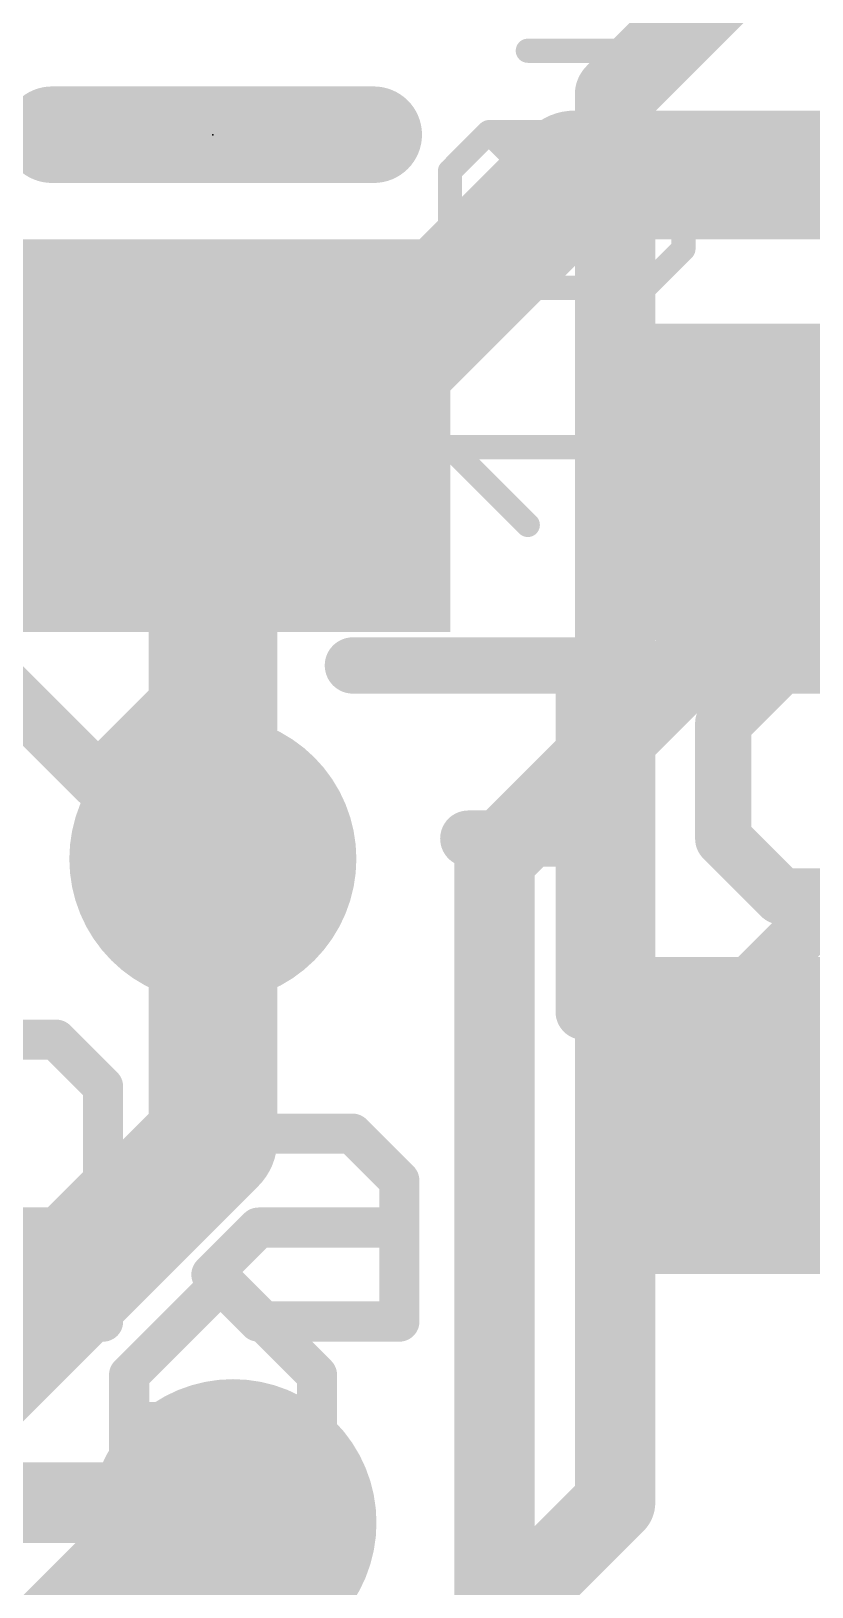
# Model space of a CAD drawing. Extents: x -4.5 to 52.1, y -1.8 to 26.3.
# Drawn here: x 28.382 to 30.847, y 12.942 to 17.853 of the extents above; entities that cross this region are included whole.
import ezdxf

# ---------------------------------------------------------------- set-up
doc = ezdxf.new("R2010")
doc.units = 0
for name, color, linetype in [('1', 12, 'CONTINUOUS'), ('16', 132, 'CONTINUOUS'), ('18', 110, 'CONTINUOUS'), ('21', 40, 'CONTINUOUS'), ('22', 6, 'CONTINUOUS'), ('23', 40, 'CONTINUOUS'), ('27', 253, 'CONTINUOUS')]:
    doc.layers.add(name, color=color, linetype=linetype)

# ---------------------------------------------------------------- blocks, each defined once
blk = doc.blocks.new('RECT')
blk.add_solid([(-0.5, -0.5), (0.5, -0.5), (-0.5, 0.5), (0.5, 0.5)])
blk = doc.blocks.new('ROUNDV')
at = {"const_width": 0.5}
blk.add_lwpolyline([(0, -0.25, 1), (0, 0.25, 1), (0, -0.25)], format="xyb", dxfattribs=at)

msp = doc.modelspace()

# ---------------------------------------------------------------- linework, layer by layer
at = {"layer": '1'}
for points, const_width in [([(29.276, 16.576), (30.099, 17.399)], 0.4064), ([(30.099, 17.399), (31.877, 17.399)], 0.4064), ([(28.956, 15.24), (28.956, 16.576)], 0.4064), ([(28.956, 16.576), (29.276, 16.576)], 0.4064), ([(29.845, 15.24), (31.035, 16.43)], 0.254), ([(29.845, 11.811), (29.845, 15.24)], 0.254), ([(28.194, 13.208), (28.956, 13.208)], 0.254), ([(28.956, 13.208), (29.0195, 13.1445)], 0.254)]:
    msp.add_lwpolyline(points, dxfattribs=dict(at, const_width=const_width))
for points, const_width in [([(30.099, 17.5006, 1), (30.099, 17.2974)], 0.2032), ([(30.1708, 17.3272, 1), (30.0272, 17.4708)], 0.2032), ([(29.0576, 16.576, 1), (28.8544, 16.576)], 0.2032), ([(28.956, 16.6776, 1), (28.956, 16.4744)], 0.2032), ([(29.2042, 16.6478, 1), (29.3478, 16.5042)], 0.2032), ([(29.276, 16.4744, 1), (29.276, 16.6776)], 0.2032), ([(28.8544, 15.24, 1), (29.0576, 15.24)], 0.2032), ([(29.9085, 15.24, 1), (29.7815, 15.24)], 0.127), ([(29.8001, 15.2849, 1), (29.8899, 15.1951)], 0.127), ([(29.0009, 13.2529, 1), (28.9111, 13.1631)], 0.127), ([(28.956, 13.1445, 1), (28.956, 13.2715)], 0.127), ([(28.9746, 13.0996, 1), (29.0644, 13.1894)], 0.127)]:
    msp.add_lwpolyline(points, format="xyb", dxfattribs=dict(at, const_width=const_width))
at = {"layer": '16'}
for points, const_width in [([(30.226, 17.653), (31.369, 18.796)], 0.254), ([(30.226, 13.208), (30.226, 17.653)], 0.254), ([(28.956, 14.351), (28.956, 15.24)], 0.4064), ([(27.051, 12.446), (28.956, 14.351)], 0.4064), ([(28.956, 11.938), (30.226, 13.208)], 0.254), ([(27.813, 12.192), (28.7655, 13.1445)], 0.254), ([(28.7655, 13.1445), (29.0195, 13.1445)], 0.254)]:
    msp.add_lwpolyline(points, dxfattribs=dict(at, const_width=const_width))
for points, const_width in [([(30.2895, 17.653, 1), (30.1625, 17.653)], 0.127), ([(30.1811, 17.6979, 1), (30.2709, 17.6081)], 0.127), ([(29.0576, 15.24, 1), (28.8544, 15.24)], 0.2032), ([(29.0278, 14.2792, 1), (28.8842, 14.4228)], 0.2032), ([(28.8544, 14.351, 1), (29.0576, 14.351)], 0.2032), ([(30.2709, 13.1631, 1), (30.1811, 13.2529)], 0.127), ([(28.7655, 13.208, 1), (28.7655, 13.081)], 0.127), ([(28.8104, 13.0996, 1), (28.7206, 13.1894)], 0.127), ([(29.0195, 13.081, 1), (29.0195, 13.208)], 0.127), ([(30.1625, 13.208, 1), (30.2895, 13.208)], 0.127)]:
    msp.add_lwpolyline(points, format="xyb", dxfattribs=dict(at, const_width=const_width))
at = {"layer": '21'}
for points, const_width in [([(28.448, 17.526), (29.464, 17.526)], 0.3048), ([(28.0161, 14.6693), (28.4609, 14.6693)], 0.127), ([(28.4609, 14.6693), (28.6092, 14.521)], 0.127), ([(28.6092, 14.521), (28.6092, 14.2244)], 0.127), ([(29.0999, 14.3727), (29.3965, 14.3727)], 0.127), ([(29.3965, 14.3727), (29.5447, 14.2244)], 0.127), ([(28.6092, 14.2244), (28.4609, 14.0761)], 0.127), ([(29.5447, 14.2244), (29.5447, 13.7795)], 0.127), ([(28.4609, 14.0761), (28.0161, 14.0761)], 0.127), ([(28.3126, 14.0761), (28.6092, 13.7795)], 0.127), ([(28.9516, 13.9278), (29.0999, 14.0761)], 0.127), ([(29.0999, 14.0761), (29.5447, 14.0761)], 0.127), ([(29.0999, 13.7795), (28.9516, 13.9278)], 0.127), ([(29.5447, 13.7795), (29.0999, 13.7795)], 0.127)]:
    msp.add_lwpolyline(points, dxfattribs=dict(at, const_width=const_width))
for points, const_width in [([(28.448, 17.6022, 1), (28.448, 17.4498)], 0.1524), ([(29.464, 17.4498, 1), (29.464, 17.6022)], 0.1524), ([(28.4834, 14.6917, 1), (28.4385, 14.6468)], 0.0635), ([(28.4609, 14.6375, 1), (28.4609, 14.701)], 0.0635), ([(28.641, 14.521, 1), (28.5775, 14.521)], 0.0635), ([(28.5868, 14.4985, 1), (28.6317, 14.5434)], 0.0635), ([(29.0999, 14.4044, 1), (29.0999, 14.3409)], 0.0635), ([(29.4189, 14.3951, 1), (29.374, 14.3502)], 0.0635), ([(29.3965, 14.3409, 1), (29.3965, 14.4044)], 0.0635), ([(28.5775, 14.2244, 1), (28.641, 14.2244)], 0.0635), ([(28.6317, 14.2019, 1), (28.5868, 14.2468)], 0.0635), ([(29.5765, 14.2244, 1), (29.513, 14.2244)], 0.0635), ([(29.5223, 14.2019, 1), (29.5672, 14.2468)], 0.0635), ([(28.4385, 14.0985, 1), (28.4834, 14.0536)], 0.0635), ([(28.4609, 14.0443, 1), (28.4609, 14.1078)], 0.0635), ([(29.0999, 14.1078, 1), (29.0999, 14.0443)], 0.0635), ([(29.1223, 14.0536, 1), (29.0774, 14.0985)], 0.0635), ([(29.5447, 14.0443, 1), (29.5447, 14.1078)], 0.0635), ([(28.974, 13.9502, 1), (28.9291, 13.9053)], 0.0635), ([(28.9291, 13.9502, 1), (28.974, 13.9053)], 0.0635), ([(28.5868, 13.757, 1), (28.6317, 13.802)], 0.0635), ([(29.0999, 13.8113, 1), (29.0999, 13.7477)], 0.0635), ([(29.0774, 13.757, 1), (29.1223, 13.802)], 0.0635), ([(29.513, 13.7795, 1), (29.5765, 13.7795)], 0.0635), ([(29.5447, 13.7477, 1), (29.5447, 13.8113)], 0.0635)]:
    msp.add_lwpolyline(points, format="xyb", dxfattribs=dict(at, const_width=const_width))
at = {"layer": '22'}
for points, const_width in [([(28.5932, 15.4862), (28.2288, 15.8505)], 0.1778), ([(28.9576, 15.8505), (28.5932, 15.4862)], 0.1778), ([(28.9576, 14.7574), (28.9576, 15.8505)], 0.1778), ([(30.127, 15.8505), (29.3982, 15.8505)], 0.1778), ([(30.127, 14.7574), (30.127, 15.8505)], 0.1778), ([(30.7498, 15.8505), (30.5676, 15.6683)], 0.1778), ([(31.2964, 15.8505), (30.7498, 15.8505)], 0.1778), ([(30.5676, 15.6683), (30.5676, 15.304)], 0.1778), ([(30.127, 15.304), (29.7626, 15.304)], 0.1778), ([(30.5676, 15.304), (30.7498, 15.1218)], 0.1778), ([(30.932, 15.1218), (30.5676, 14.7574)], 0.1778), ([(30.7498, 15.1218), (31.2964, 15.1218)], 0.1778), ([(28.3493, 13.9073), (27.7561, 13.9073)], 0.127), ([(28.9882, 13.9073), (28.6916, 13.6107)], 0.127), ([(29.2848, 13.6107), (28.9882, 13.9073)], 0.127), ([(28.6916, 13.6107), (28.6916, 13.0175)], 0.127), ([(29.2848, 13.0175), (29.2848, 13.6107)], 0.127), ([(29.2848, 13.4624), (28.6916, 13.4624)], 0.127)]:
    msp.add_lwpolyline(points, dxfattribs=dict(at, const_width=const_width))
for points, const_width in [([(29.0021, 15.8505, 1), (28.9132, 15.8505)], 0.0889), ([(28.989, 15.8191, 1), (28.9262, 15.882)], 0.0889), ([(29.3982, 15.895, 1), (29.3982, 15.8061)], 0.0889), ([(30.1714, 15.8505, 1), (30.0825, 15.8505)], 0.0889), ([(30.127, 15.8061, 1), (30.127, 15.895)], 0.0889), ([(30.7498, 15.895, 1), (30.7498, 15.8061)], 0.0889), ([(30.7813, 15.8191, 1), (30.7184, 15.882)], 0.0889), ([(30.6121, 15.6683, 1), (30.5232, 15.6683)], 0.0889), ([(30.5362, 15.6998, 1), (30.5991, 15.6369)], 0.0889), ([(28.5618, 15.5176, 1), (28.6247, 15.4547)], 0.0889), ([(28.5618, 15.4547, 1), (28.6247, 15.5176)], 0.0889), ([(29.7626, 15.3484, 1), (29.7626, 15.2595)], 0.0889), ([(30.127, 15.2595, 1), (30.127, 15.3484)], 0.0889), ([(30.5991, 15.3354, 1), (30.5362, 15.2725)], 0.0889), ([(30.5232, 15.304, 1), (30.6121, 15.304)], 0.0889), ([(30.7498, 15.1662, 1), (30.7498, 15.0773)], 0.0889), ([(30.7184, 15.0903, 1), (30.7813, 15.1532)], 0.0889), ([(30.5362, 14.7888, 1), (30.5991, 14.726)], 0.0889), ([(28.9132, 14.7574, 1), (29.0021, 14.7574)], 0.0889), ([(30.0825, 14.7574, 1), (30.1714, 14.7574)], 0.0889), ([(28.3493, 13.8755, 1), (28.3493, 13.939)], 0.0635), ([(29.0106, 13.9297, 1), (28.9657, 13.8848)], 0.0635), ([(29.0106, 13.8848, 1), (28.9657, 13.9297)], 0.0635), ([(28.7234, 13.6107, 1), (28.6599, 13.6107)], 0.0635), ([(28.6692, 13.6331, 1), (28.7141, 13.5882)], 0.0635), ([(29.3165, 13.6107, 1), (29.253, 13.6107)], 0.0635), ([(29.2623, 13.5882, 1), (29.3072, 13.6331)], 0.0635), ([(28.6916, 13.4941, 1), (28.6916, 13.4306)], 0.0635), ([(29.2848, 13.4306, 1), (29.2848, 13.4941)], 0.0635), ([(28.6599, 13.0175, 1), (28.7234, 13.0175)], 0.0635), ([(29.253, 13.0175, 1), (29.3165, 13.0175)], 0.0635)]:
    msp.add_lwpolyline(points, format="xyb", dxfattribs=dict(at, const_width=const_width))
at = {"layer": '23'}
msp.add_point((28.956, 17.526), dxfattribs=at)
at = {"layer": '27', "const_width": 0.0762}
for points in [[(30.319, 17.7909), (30.4419, 17.9138)], [(29.9504, 17.7909), (30.319, 17.7909)], [(29.7047, 17.4111), (29.8275, 17.534)], [(29.8275, 17.534), (30.319, 17.534)], [(30.319, 17.0425), (29.8275, 17.534)], [(30.319, 17.534), (30.4419, 17.4111)], [(29.7047, 17.1654), (29.7047, 17.4111)], [(30.4419, 17.4111), (30.4419, 17.1654)], [(29.8275, 17.0425), (29.7047, 17.1654)], [(30.4419, 17.1654), (30.319, 17.0425)], [(30.319, 17.0425), (29.8275, 17.0425)], [(30.4419, 16.2941), (30.4419, 16.7856)], [(29.9504, 16.2941), (29.7047, 16.5398)], [(29.7047, 16.5398), (30.4419, 16.5398)]]:
    msp.add_lwpolyline(points, dxfattribs=at)
at = {"layer": '27', "const_width": 0.0381}
for points in [[(29.9504, 17.81, 1), (29.9504, 17.7719)], [(30.319, 17.7719, 1), (30.319, 17.81)], [(30.3056, 17.8044, 1), (30.3325, 17.7775)], [(29.8275, 17.5531, 1), (29.8275, 17.515)], [(29.841, 17.5475, 1), (29.8141, 17.5205)], [(29.841, 17.5205, 1), (29.8141, 17.5475)], [(30.3325, 17.5475, 1), (30.3056, 17.5205)], [(30.319, 17.515, 1), (30.319, 17.5531)], [(29.7237, 17.4111, 1), (29.6856, 17.4111)], [(29.6912, 17.4246, 1), (29.7181, 17.3977)], [(30.461, 17.4111, 1), (30.4229, 17.4111)], [(30.4284, 17.3977, 1), (30.4554, 17.4246)], [(29.7181, 17.1789, 1), (29.6912, 17.1519)], [(30.4554, 17.1519, 1), (30.4284, 17.1789)], [(29.6856, 17.1654, 1), (29.7237, 17.1654)], [(30.4229, 17.1654, 1), (30.461, 17.1654)], [(29.8275, 17.0616, 1), (29.8275, 17.0235)], [(29.8141, 17.029, 1), (29.841, 17.056)], [(30.3056, 17.056, 1), (30.3325, 17.029)], [(30.3056, 17.029, 1), (30.3325, 17.056)], [(30.319, 17.0235, 1), (30.319, 17.0616)], [(30.461, 16.7856, 1), (30.4229, 16.7856)], [(29.7047, 16.5589, 1), (29.7047, 16.5208)], [(29.7181, 16.5533, 1), (29.6912, 16.5264)], [(30.4419, 16.5208, 1), (30.4419, 16.5589)], [(29.9369, 16.2806, 1), (29.9639, 16.3076)], [(30.4229, 16.2941, 1), (30.461, 16.2941)]]:
    msp.add_lwpolyline(points, format="xyb", dxfattribs=at)

# ---------------------------------------------------------------- block references
at = {"layer": '1', "xscale": 1.24, "yscale": 1.5, "rotation": 90}
msp.add_blockref('RECT', (28.956, 16.576), dxfattribs=at)
at = {"layer": '1', "xscale": 1.5}
for p in [(31.016, 16.43), (31.016, 14.43)]:
    msp.add_blockref('RECT', p, dxfattribs=at)
at = {"layer": '18', "xscale": 0.9064, "yscale": 0.9064}
for p in [(28.956, 15.24), (28.956, 15.24), (29.0195, 13.1445), (29.0195, 13.1445)]:
    msp.add_blockref('ROUNDV', p, dxfattribs=at)

doc.saveas('drawing.dxf')
